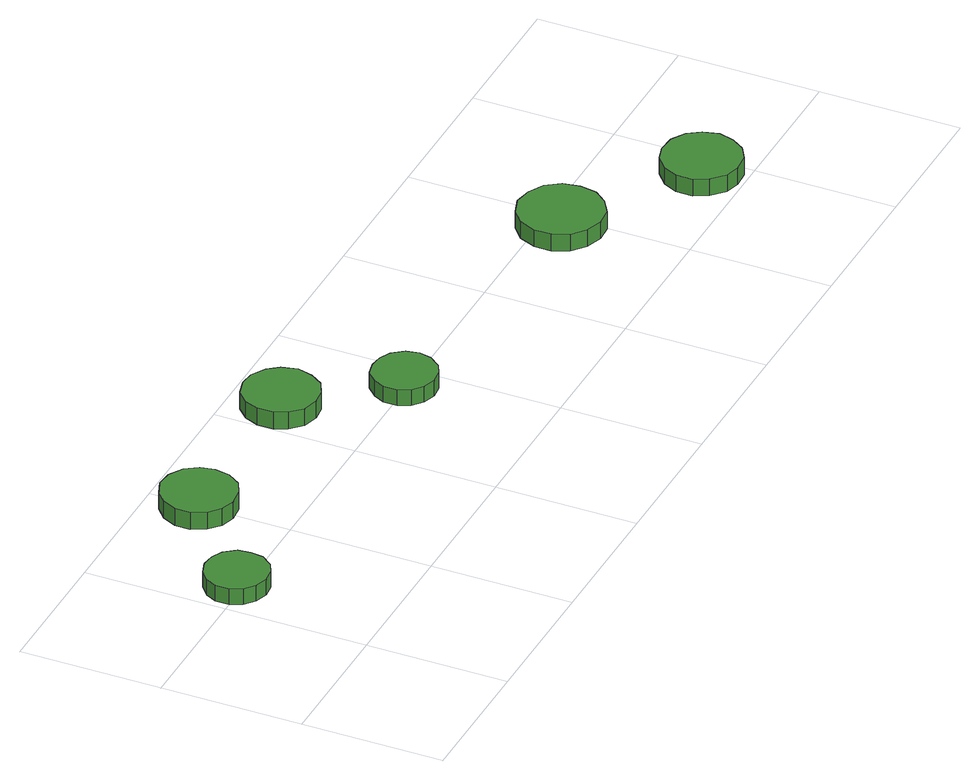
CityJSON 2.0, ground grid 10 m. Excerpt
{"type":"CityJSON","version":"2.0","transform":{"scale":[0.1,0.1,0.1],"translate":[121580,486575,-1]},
"CityObjects":{
"tree1":{"type":"SolitaryVegetationObject","attributes":{"function":"something"},"geometry":[{"type":"MultiSurface","lod":"1","boundaries":[[[0,1,2,3,4,5,6,7,8,9,10,11,12,13,14]],[[15,16,17,18,19,20,21,22,23,24,25,26,27,28,29]],[[0,29,28,1]],[[1,28,27,2]],[[2,27,26,3]],[[3,26,25,4]],[[4,25,24,5]],[[5,24,23,6]],[[6,23,22,7]],[[7,22,21,8]],[[8,21,20,9]],[[9,20,19,10]],[[10,19,18,11]],[[11,18,17,12]],[[12,17,16,13]],[[13,16,15,14]],[[14,15,29,0]]]}]},
"tree2":{"type":"SolitaryVegetationObject","attributes":{"function":"something"},"geometry":[{"type":"MultiSurface","lod":"1","boundaries":[[[30,31,32,33,34,35,36,37,38,39,40,41,42,43,44]],[[45,46,47,48,49,50,51,52,53,54,55,56,57,58,59]],[[30,59,58,31]],[[31,58,57,32]],[[32,57,56,33]],[[33,56,55,34]],[[34,55,54,35]],[[35,54,53,36]],[[36,53,52,37]],[[37,52,51,38]],[[38,51,50,39]],[[39,50,49,40]],[[40,49,48,41]],[[41,48,47,42]],[[42,47,46,43]],[[43,46,45,44]],[[44,45,59,30]]]}]},
"tree3":{"type":"SolitaryVegetationObject","attributes":{"function":"something"},"geometry":[{"type":"MultiSurface","lod":"1","boundaries":[[[60,61,62,63,64,65,66,67,68,69,70,71,72,73,74]],[[75,76,77,78,79,80,81,82,83,84,85,86,87,88,89]],[[60,89,88,61]],[[61,88,87,62]],[[62,87,86,63]],[[63,86,85,64]],[[64,85,84,65]],[[65,84,83,66]],[[66,83,82,67]],[[67,82,81,68]],[[68,81,80,69]],[[69,80,79,70]],[[70,79,78,71]],[[71,78,77,72]],[[72,77,76,73]],[[73,76,75,74]],[[74,75,89,60]]]}]},
"tree4":{"type":"SolitaryVegetationObject","attributes":{"function":"something"},"geometry":[{"type":"MultiSurface","lod":"1","boundaries":[[[90,91,92,93,94,95,96,97,98,99,100,101,102,103,104]],[[105,106,107,108,109,110,111,112,113,114,115,116,117,118,119]],[[90,119,118,91]],[[91,118,117,92]],[[92,117,116,93]],[[93,116,115,94]],[[94,115,114,95]],[[95,114,113,96]],[[96,113,112,97]],[[97,112,111,98]],[[98,111,110,99]],[[99,110,109,100]],[[100,109,108,101]],[[101,108,107,102]],[[102,107,106,103]],[[103,106,105,104]],[[104,105,119,90]]]}]},
"tree5":{"type":"SolitaryVegetationObject","attributes":{"function":"something"},"geometry":[{"type":"MultiSurface","lod":"1","boundaries":[[[120,121,122,123,124,125,126,127,128,129,130,131,132,133,134]],[[135,136,137,138,139,140,141,142,143,144,145,146,147,148,149]],[[120,149,148,121]],[[121,148,147,122]],[[122,147,146,123]],[[123,146,145,124]],[[124,145,144,125]],[[125,144,143,126]],[[126,143,142,127]],[[127,142,141,128]],[[128,141,140,129]],[[129,140,139,130]],[[130,139,138,131]],[[131,138,137,132]],[[132,137,136,133]],[[133,136,135,134]],[[134,135,149,120]]]}]},
"tree6":{"type":"SolitaryVegetationObject","attributes":{"function":"something"},"geometry":[{"type":"MultiSurface","lod":"1","boundaries":[[[150,151,152,153,154,155,156,157,158,159,160,161,162,163,164]],[[165,166,167,168,169,170,171,172,173,174,175,176,177,178,179]],[[150,179,178,151]],[[151,178,177,152]],[[152,177,176,153]],[[153,176,175,154]],[[154,175,174,155]],[[155,174,173,156]],[[156,173,172,157]],[[157,172,171,158]],[[158,171,170,159]],[[159,170,169,160]],[[160,169,168,161]],[[161,168,167,162]],[[162,167,166,163]],[[163,166,165,164]],[[164,165,179,150]]]}]}
},
"vertices":[
[46,103,24],[45,112,24],[39,120,24],[31,124,24],[22,125,24],[13,122,24],[6,116,24],[2,108,24],[2,98,24],[6,90,24],[13,84,24],[22,81,24],[31,82,24],[39,86,24],[45,94,24],[45,94,12],[39,86,12],[31,82,12],[22,81,12],[13,84,12],[6,90,12],[2,98,12],[2,108,12],[6,116,12],[13,122,12],[22,125,12],[31,124,12],[39,120,12],[45,112,12],[46,103,12],
[126,165,22],[124,175,22],[118,184,22],[108,190,22],[97,191,22],[87,187,22],[79,180,22],[74,170,22],[74,159,22],[79,149,22],[87,142,22],[97,139,22],[108,140,22],[118,145,22],[124,154,22],[124,154,9],[118,145,9],[108,140,9],[97,139,9],[87,142,9],[79,149,9],[74,159,9],[74,170,9],[79,180,9],[87,187,9],[97,191,9],[108,190,9],[118,184,9],[124,175,9],[126,165,9],
[252,164,23],[249,175,23],[243,183,23],[233,189,23],[223,190,23],[212,187,23],[204,179,23],[200,169,23],[200,158,23],[204,149,23],[212,141,23],[223,138,23],[233,139,23],[243,144,23],[249,153,23],[249,153,10],[243,144,10],[233,139,10],[223,138,10],[212,141,10],[204,149,10],[200,158,10],[200,169,10],[204,179,10],[212,187,10],[223,190,10],[233,189,10],[243,183,10],[249,175,10],[252,164,10],
[300,100,24],[298,109,24],[292,117,24],[284,121,24],[275,122,24],[266,120,24],[259,113,24],[255,105,24],[255,95,24],[259,87,24],[266,81,24],[275,78,24],[284,79,24],[292,83,24],[298,91,24],[298,91,12],[292,83,12],[284,79,12],[275,78,12],[266,81,12],[259,87,12],[255,95,12],[255,105,12],[259,113,12],[266,120,12],[275,122,12],[284,121,12],[292,117,12],[298,109,12],[300,100,12],
[516,85,25],[514,97,25],[507,107,25],[496,113,25],[484,115,25],[472,111,25],[463,103,25],[458,91,25],[458,79,25],[463,68,25],[472,60,25],[484,56,25],[496,57,25],[507,64,25],[514,73,25],[514,73,12],[507,64,12],[496,57,12],[484,56,12],[472,60,12],[463,68,12],[458,79,12],[458,91,12],[463,103,12],[472,111,12],[484,115,12],[496,113,12],[507,107,12],[514,97,12],[516,85,12],
[607,28,26],[604,39,26],[598,48,26],[588,54,26],[576,55,26],[566,52,26],[557,44,26],[552,34,26],[552,22,26],[557,12,26],[566,4,26],[576,1,26],[588,2,26],[598,8,26],[604,17,26],[604,17,13],[598,8,13],[588,2,13],[576,1,13],[566,4,13],[557,12,13],[552,22,13],[552,34,13],[557,44,13],[566,52,13],[576,55,13],[588,54,13],[598,48,13],[604,39,13],[607,28,13]
]}
